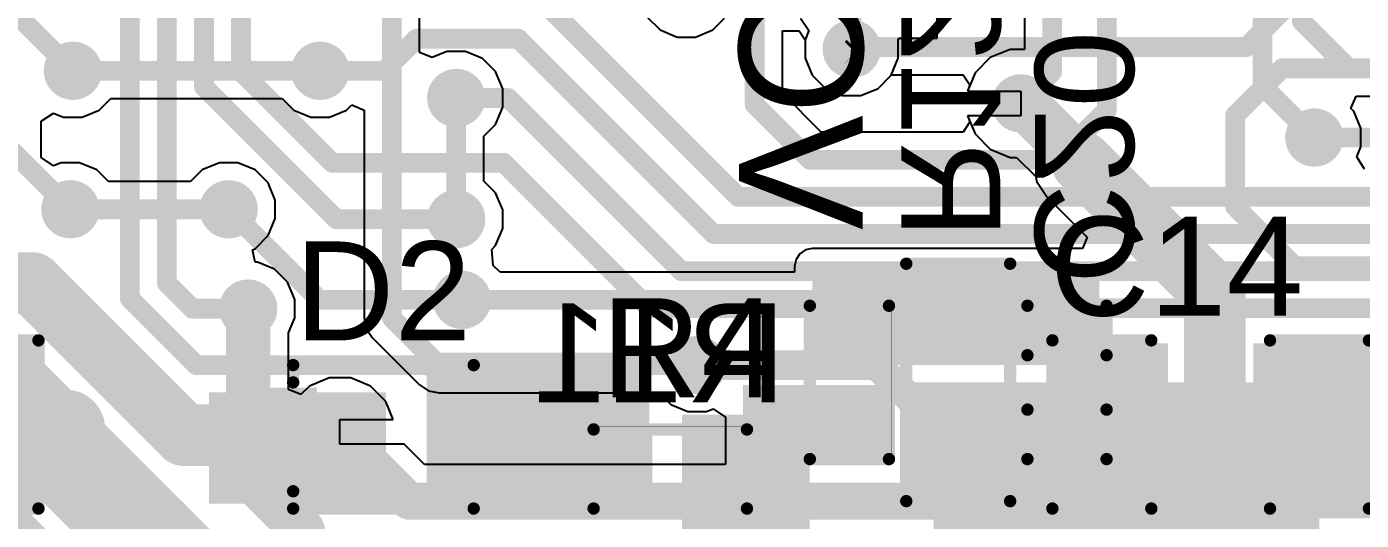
# Model space of a CAD drawing. Header units: millimetres. Extents: x -0.91 to 0.79, y -0.9 to 0.79.
# Drawn here: x -0.324 to 0.216, y -0.276 to -0.076 of the extents above; entities that cross this region are included whole.
import ezdxf

# ---------------------------------------------------------------- set-up
doc = ezdxf.new("R2010")
doc.units = ezdxf.units.MM
doc.header["$MEASUREMENT"] = 0
for name, color, linetype in [('BottomLayer', 5, 'Continuous'), ('BottomOverlay', 54, 'Continuous'), ('BottomPaste', 16, 'Continuous'), ('BottomSolder', 6, 'Continuous'), ('TopLayer', 1, 'Continuous'), ('TopOverlay', 2, 'Continuous'), ('TopPaste', 8, 'Continuous'), ('TopSolder', 216, 'Continuous'), ('ViaHoleLayer', 16, 'Continuous')]:
    doc.layers.add(name, color=color, linetype=linetype)
doc.styles.add('Arial', font='', dxfattribs={"height": 0.2})
doc.styles.get('Arial').set_extended_font_data('Arial')

# ---------------------------------------------------------------- blocks, each defined once
blk = doc.blocks.new('RES_2512_B_19')
at = {"layer": 'BottomLayer'}
for points in [[(-0.15945, 0.06693), (-0.09646, 0.06693), (-0.09646, -0.06693), (-0.15945, -0.06693)], [(0.09646, 0.06693), (0.15945, 0.06693), (0.15945, -0.06693), (0.09646, -0.06693)]]:
    blk.add_hatch(color=5, dxfattribs=at).paths.add_polyline_path(points)
at = {"layer": 'BottomPaste'}
for points in [[(-0.15945, 0.06693), (-0.09646, 0.06693), (-0.09646, -0.06693), (-0.15945, -0.06693)], [(0.09646, 0.06693), (0.15945, 0.06693), (0.15945, -0.06693), (0.09646, -0.06693)]]:
    blk.add_hatch(color=16, dxfattribs=at).paths.add_polyline_path(points)
at = {"layer": 'BottomSolder'}
for points in [[(-0.16345, 0.07093), (-0.09246, 0.07093), (-0.09246, -0.07093), (-0.16345, -0.07093)], [(0.09246, 0.07093), (0.16345, 0.07093), (0.16345, -0.07093), (0.09246, -0.07093)]]:
    blk.add_hatch(color=6, dxfattribs=at).paths.add_polyline_path(points)
at = {"layer": 'BottomOverlay', "const_width": 0.01}
for points in [[(0.16679, 0.073), (-0.167, 0.073)], [(-0.167, -0.073), (-0.167, 0.073)], [(0.16679, -0.073), (0.16679, 0.073)], [(0.16679, -0.073), (-0.167, -0.073)]]:
    blk.add_lwpolyline(points, dxfattribs=at)
at = {"layer": 'BottomOverlay', "const_width": 0.005}
for points in [[(-0.1695, 0.073, 1), (-0.1645, 0.073, 1)], [(-0.1695, 0.073, 1), (-0.1645, 0.073, 1)], [(0.16429, 0.073, 1), (0.16929, 0.073, 1)], [(0.16429, 0.073, 1), (0.16929, 0.073, 1)], [(-0.1695, -0.073, 1), (-0.1645, -0.073, 1)], [(-0.1695, -0.073, 1), (-0.1645, -0.073, 1)], [(0.16429, -0.073, 1), (0.16929, -0.073, 1)], [(0.16429, -0.073, 1), (0.16929, -0.073, 1)]]:
    blk.add_lwpolyline(points, format="xyb", close=True, dxfattribs=at)
blk = doc.blocks.new('R___0603_B_21')
at = {"layer": 'BottomLayer'}
for points in [[(-0.045, -0.0175), (-0.045, 0.0175), (-0.015, 0.0175), (-0.015, -0.0175)], [(0.015, -0.0175), (0.015, 0.0175), (0.045, 0.0175), (0.045, -0.0175)]]:
    blk.add_hatch(color=5, dxfattribs=at).paths.add_polyline_path(points)
at = {"layer": 'BottomPaste'}
for points in [[(-0.045, -0.0175), (-0.045, 0.0175), (-0.015, 0.0175), (-0.015, -0.0175)], [(0.015, -0.0175), (0.015, 0.0175), (0.045, 0.0175), (0.045, -0.0175)]]:
    blk.add_hatch(color=16, dxfattribs=at).paths.add_polyline_path(points)
at = {"layer": 'BottomSolder'}
for points in [[(-0.049, -0.0215), (-0.049, 0.0215), (-0.011, 0.0215), (-0.011, -0.0215)], [(0.011, -0.0215), (0.011, 0.0215), (0.049, 0.0215), (0.049, -0.0215)]]:
    blk.add_hatch(color=6, dxfattribs=at).paths.add_polyline_path(points)
at = {"layer": 'BottomOverlay', "const_width": 0.005}
for points in [[(0.048, 0.021), (-0.048, 0.021)], [(-0.048, -0.021), (-0.048, 0.021)], [(0.048, -0.021), (0.048, 0.021)], [(0.048, -0.021), (-0.048, -0.021)]]:
    blk.add_lwpolyline(points, dxfattribs=at)
at = {"layer": 'BottomOverlay', "const_width": 0.0025}
for points in [[(-0.04925, 0.021, 1), (-0.04675, 0.021, 1)], [(-0.04925, 0.021, 1), (-0.04675, 0.021, 1)], [(0.04675, 0.021, 1), (0.04925, 0.021, 1)], [(0.04675, 0.021, 1), (0.04925, 0.021, 1)], [(-0.04925, -0.021, 1), (-0.04675, -0.021, 1)], [(-0.04925, -0.021, 1), (-0.04675, -0.021, 1)], [(0.04675, -0.021, 1), (0.04925, -0.021, 1)], [(0.04675, -0.021, 1), (0.04925, -0.021, 1)]]:
    blk.add_lwpolyline(points, format="xyb", close=True, dxfattribs=at)
blk = doc.blocks.new('R___0402_B_22')
at = {"layer": 'BottomLayer'}
for points in [[(-0.0095, 0.0125), (-0.0095, -0.0125), (-0.0275, -0.0125), (-0.0275, 0.0125)], [(0.0275, 0.0125), (0.0275, -0.0125), (0.0095, -0.0125), (0.0095, 0.0125)]]:
    blk.add_hatch(color=5, dxfattribs=at).paths.add_polyline_path(points)
at = {"layer": 'BottomPaste'}
for points in [[(-0.0095, 0.0125), (-0.0095, -0.0125), (-0.0275, -0.0125), (-0.0275, 0.0125)], [(0.0275, 0.0125), (0.0275, -0.0125), (0.0095, -0.0125), (0.0095, 0.0125)]]:
    blk.add_hatch(color=16, dxfattribs=at).paths.add_polyline_path(points)
at = {"layer": 'BottomSolder'}
for points in [[(-0.00733, 0.01467), (-0.00733, -0.01467), (-0.02967, -0.01467), (-0.02967, 0.01467)], [(0.02967, 0.01467), (0.02967, -0.01467), (0.00733, -0.01467), (0.00733, 0.01467)]]:
    blk.add_hatch(color=6, dxfattribs=at).paths.add_polyline_path(points)
at = {"layer": 'BottomOverlay'}
for points, const_width in [([(0.031, 0.016), (-0.031, 0.016)], 0.005), ([(-0.031, -0.016), (-0.031, 0.016)], 0.005), ([(0.032, 0.017), (-0.032, 0.017)], 0.000127), ([(0.031, -0.016), (0.031, 0.016)], 0.005), ([(0.031, -0.016), (-0.031, -0.016)], 0.005)]:
    blk.add_lwpolyline(points, dxfattribs=dict(at, const_width=const_width))
for points, const_width in [([(-0.03225, 0.016, 1), (-0.02975, 0.016, 1)], 0.0025), ([(-0.03225, 0.016, 1), (-0.02975, 0.016, 1)], 0.0025), ([(-0.03203, 0.017, 1), (-0.03197, 0.017, 1)], 0.0000635), ([(0.02975, 0.016, 1), (0.03225, 0.016, 1)], 0.0025), ([(0.02975, 0.016, 1), (0.03225, 0.016, 1)], 0.0025), ([(0.03197, 0.017, 1), (0.03203, 0.017, 1)], 0.0000635), ([(-0.03225, -0.016, 1), (-0.02975, -0.016, 1)], 0.0025), ([(-0.03225, -0.016, 1), (-0.02975, -0.016, 1)], 0.0025), ([(0.02975, -0.016, 1), (0.03225, -0.016, 1)], 0.0025), ([(0.02975, -0.016, 1), (0.03225, -0.016, 1)], 0.0025)]:
    blk.add_lwpolyline(points, format="xyb", close=True, dxfattribs=dict(at, const_width=const_width))
blk = doc.blocks.new('R___0402_29')
at = {"layer": 'TopLayer'}
for points in [[(-0.0275, -0.0125), (-0.0275, 0.0125), (-0.0095, 0.0125), (-0.0095, -0.0125)], [(0.0095, -0.0125), (0.0095, 0.0125), (0.0275, 0.0125), (0.0275, -0.0125)]]:
    blk.add_hatch(color=1, dxfattribs=at).paths.add_polyline_path(points)
at = {"layer": 'TopPaste'}
for points in [[(-0.0275, -0.0125), (-0.0275, 0.0125), (-0.0095, 0.0125), (-0.0095, -0.0125)], [(0.0095, -0.0125), (0.0095, 0.0125), (0.0275, 0.0125), (0.0275, -0.0125)]]:
    blk.add_hatch(color=8, dxfattribs=at).paths.add_polyline_path(points)
at = {"layer": 'TopSolder'}
for points in [[(-0.02967, -0.01467), (-0.02967, 0.01467), (-0.00733, 0.01467), (-0.00733, -0.01467)], [(0.00733, -0.01467), (0.00733, 0.01467), (0.02967, 0.01467), (0.02967, -0.01467)]]:
    blk.add_hatch(color=216, dxfattribs=at).paths.add_polyline_path(points)
at = {"layer": 'TopOverlay'}
for points, const_width in [([(-0.031, 0.016), (-0.031, -0.016)], 0.005), ([(0.031, 0.016), (-0.031, 0.016)], 0.005), ([(0.031, 0.016), (0.031, -0.016)], 0.005), ([(0.031, -0.016), (-0.031, -0.016)], 0.005), ([(0.032, -0.017), (-0.032, -0.017)], 0.000127)]:
    blk.add_lwpolyline(points, dxfattribs=dict(at, const_width=const_width))
for points, const_width in [([(-0.03225, 0.016, 1), (-0.02975, 0.016, 1)], 0.0025), ([(-0.03225, 0.016, 1), (-0.02975, 0.016, 1)], 0.0025), ([(0.02975, 0.016, 1), (0.03225, 0.016, 1)], 0.0025), ([(0.02975, 0.016, 1), (0.03225, 0.016, 1)], 0.0025), ([(-0.03225, -0.016, 1), (-0.02975, -0.016, 1)], 0.0025), ([(-0.03225, -0.016, 1), (-0.02975, -0.016, 1)], 0.0025), ([(0.02975, -0.016, 1), (0.03225, -0.016, 1)], 0.0025), ([(0.02975, -0.016, 1), (0.03225, -0.016, 1)], 0.0025), ([(-0.03203, -0.017, 1), (-0.03197, -0.017, 1)], 0.0000635), ([(0.03197, -0.017, 1), (0.03203, -0.017, 1)], 0.0000635)]:
    blk.add_lwpolyline(points, format="xyb", close=True, dxfattribs=dict(at, const_width=const_width))
blk = doc.blocks.new('SOD_323_62')
at = {"layer": 'TopLayer'}
for points in [[(-0.02953, -0.01772), (-0.06102, -0.01772), (-0.06102, 0.01772), (-0.02953, 0.01772)], [(0.06102, -0.01772), (0.02953, -0.01772), (0.02953, 0.01772), (0.06102, 0.01772)]]:
    blk.add_hatch(color=1, dxfattribs=at).paths.add_polyline_path(points)
at = {"layer": 'TopOverlay'}
for points in [[(-0.079, 0.019), (-0.036, 0.019), (-0.036, 0.031), (-0.079, 0.031)], [(-0.079, -0.02), (-0.062, -0.02), (-0.062, 0.02), (-0.079, 0.02)], [(-0.079, -0.031), (-0.036, -0.031), (-0.036, -0.019), (-0.079, -0.019)]]:
    blk.add_hatch(color=2, dxfattribs=at).paths.add_polyline_path(points)
at = {"layer": 'TopPaste'}
for points in [[(-0.02953, -0.01772), (-0.06102, -0.01772), (-0.06102, 0.01772), (-0.02953, 0.01772)], [(0.06102, -0.01772), (0.02953, -0.01772), (0.02953, 0.01772), (0.06102, 0.01772)]]:
    blk.add_hatch(color=8, dxfattribs=at).paths.add_polyline_path(points)
at = {"layer": 'TopSolder'}
for points in [[(-0.02736, -0.01988), (-0.06319, -0.01988), (-0.06319, 0.01988), (-0.02736, 0.01988)], [(0.06319, -0.01988), (0.02736, -0.01988), (0.02736, 0.01988), (0.06319, 0.01988)]]:
    blk.add_hatch(color=216, dxfattribs=at).paths.add_polyline_path(points)
at = {"layer": 'TopOverlay', "const_width": 0.005}
for points in [[(0.037, 0.029), (-0.036, 0.029)], [(0.037, 0.029), (0.037, 0.022)], [(0.037, -0.022), (0.037, -0.029)], [(0.037, -0.029), (-0.036, -0.029)]]:
    blk.add_lwpolyline(points, dxfattribs=at)
at = {"layer": 'TopOverlay', "const_width": 0.0025}
for points in [[(-0.03725, 0.029, 1), (-0.03475, 0.029, 1)], [(0.03575, 0.029, 1), (0.03825, 0.029, 1)], [(0.03575, 0.029, 1), (0.03825, 0.029, 1)], [(0.03575, 0.022, 1), (0.03825, 0.022, 1)], [(0.03575, -0.022, 1), (0.03825, -0.022, 1)], [(-0.03725, -0.029, 1), (-0.03475, -0.029, 1)], [(0.03575, -0.029, 1), (0.03825, -0.029, 1)], [(0.03575, -0.029, 1), (0.03825, -0.029, 1)]]:
    blk.add_lwpolyline(points, format="xyb", close=True, dxfattribs=at)
blk = doc.blocks.new('C___0402_B_66')
at = {"layer": 'BottomLayer'}
for points in [[(-0.0095, 0.0125), (-0.0095, -0.0125), (-0.0275, -0.0125), (-0.0275, 0.0125)], [(0.0275, 0.0125), (0.0275, -0.0125), (0.0095, -0.0125), (0.0095, 0.0125)]]:
    blk.add_hatch(color=5, dxfattribs=at).paths.add_polyline_path(points)
at = {"layer": 'BottomPaste'}
for points in [[(-0.0095, 0.0125), (-0.0095, -0.0125), (-0.0275, -0.0125), (-0.0275, 0.0125)], [(0.0275, 0.0125), (0.0275, -0.0125), (0.0095, -0.0125), (0.0095, 0.0125)]]:
    blk.add_hatch(color=16, dxfattribs=at).paths.add_polyline_path(points)
at = {"layer": 'BottomSolder'}
for points in [[(-0.00714, 0.01486), (-0.00714, -0.01486), (-0.02986, -0.01486), (-0.02986, 0.01486)], [(0.02986, 0.01486), (0.02986, -0.01486), (0.00714, -0.01486), (0.00714, 0.01486)]]:
    blk.add_hatch(color=6, dxfattribs=at).paths.add_polyline_path(points)
at = {"layer": 'BottomOverlay', "const_width": 0.005}
for points in [[(-0.031, 0.016), (-0.011, 0.016)], [(-0.031, 0.016), (-0.031, -0.016)], [(0.011, 0.016), (0.031, 0.016)], [(0.031, 0.016), (0.031, -0.016)], [(-0.031, -0.016), (-0.011, -0.016)], [(0.011, -0.016), (0.031, -0.016)]]:
    blk.add_lwpolyline(points, dxfattribs=at)
at = {"layer": 'BottomOverlay', "const_width": 0.0025}
for points in [[(-0.03225, 0.016, 1), (-0.02975, 0.016, 1)], [(-0.03225, 0.016, 1), (-0.02975, 0.016, 1)], [(-0.01225, 0.016, 1), (-0.00975, 0.016, 1)], [(0.00975, 0.016, 1), (0.01225, 0.016, 1)], [(0.02975, 0.016, 1), (0.03225, 0.016, 1)], [(0.02975, 0.016, 1), (0.03225, 0.016, 1)], [(-0.03225, -0.016, 1), (-0.02975, -0.016, 1)], [(-0.03225, -0.016, 1), (-0.02975, -0.016, 1)], [(-0.01225, -0.016, 1), (-0.00975, -0.016, 1)], [(0.00975, -0.016, 1), (0.01225, -0.016, 1)], [(0.02975, -0.016, 1), (0.03225, -0.016, 1)], [(0.02975, -0.016, 1), (0.03225, -0.016, 1)]]:
    blk.add_lwpolyline(points, format="xyb", close=True, dxfattribs=at)
blk = doc.blocks.new('C___0805_71')
at = {"layer": 'TopLayer'}
for points in [[(-0.06, 0.03), (-0.02, 0.03), (-0.02, -0.03), (-0.06, -0.03)], [(0.02, 0.03), (0.06, 0.03), (0.06, -0.03), (0.02, -0.03)]]:
    blk.add_hatch(color=1, dxfattribs=at).paths.add_polyline_path(points)
at = {"layer": 'TopPaste'}
for points in [[(-0.06, 0.03), (-0.02, 0.03), (-0.02, -0.03), (-0.06, -0.03)], [(0.02, 0.03), (0.06, 0.03), (0.06, -0.03), (0.02, -0.03)]]:
    blk.add_hatch(color=8, dxfattribs=at).paths.add_polyline_path(points)
at = {"layer": 'TopSolder'}
for points in [[(-0.06276, 0.03276), (-0.01724, 0.03276), (-0.01724, -0.03276), (-0.06276, -0.03276)], [(0.01724, 0.03276), (0.06276, 0.03276), (0.06276, -0.03276), (0.01724, -0.03276)]]:
    blk.add_hatch(color=216, dxfattribs=at).paths.add_polyline_path(points)
at = {"layer": 'TopOverlay', "const_width": 0.005}
for points in [[(-0.064, 0.034), (-0.024, 0.034)], [(-0.064, -0.034), (-0.064, 0.034)], [(0.024, 0.034), (0.064, 0.034)], [(0.064, -0.034), (0.064, 0.034)], [(-0.064, -0.034), (-0.024, -0.034)], [(0.024, -0.034), (0.064, -0.034)]]:
    blk.add_lwpolyline(points, dxfattribs=at)
at = {"layer": 'TopOverlay', "const_width": 0.0025}
for points in [[(-0.06525, 0.034, 1), (-0.06275, 0.034, 1)], [(-0.06525, 0.034, 1), (-0.06275, 0.034, 1)], [(-0.02525, 0.034, 1), (-0.02275, 0.034, 1)], [(0.02275, 0.034, 1), (0.02525, 0.034, 1)], [(0.06275, 0.034, 1), (0.06525, 0.034, 1)], [(0.06275, 0.034, 1), (0.06525, 0.034, 1)], [(-0.06525, -0.034, 1), (-0.06275, -0.034, 1)], [(-0.06525, -0.034, 1), (-0.06275, -0.034, 1)], [(-0.02525, -0.034, 1), (-0.02275, -0.034, 1)], [(0.02275, -0.034, 1), (0.02525, -0.034, 1)], [(0.06275, -0.034, 1), (0.06525, -0.034, 1)], [(0.06275, -0.034, 1), (0.06525, -0.034, 1)]]:
    blk.add_lwpolyline(points, format="xyb", close=True, dxfattribs=at)
blk = doc.blocks.new('C___0805_72')
at = {"layer": 'TopLayer'}
for points in [[(-0.06, 0.03), (-0.02, 0.03), (-0.02, -0.03), (-0.06, -0.03)], [(0.02, 0.03), (0.06, 0.03), (0.06, -0.03), (0.02, -0.03)]]:
    blk.add_hatch(color=1, dxfattribs=at).paths.add_polyline_path(points)
at = {"layer": 'TopPaste'}
for points in [[(-0.06, 0.03), (-0.02, 0.03), (-0.02, -0.03), (-0.06, -0.03)], [(0.02, 0.03), (0.06, 0.03), (0.06, -0.03), (0.02, -0.03)]]:
    blk.add_hatch(color=8, dxfattribs=at).paths.add_polyline_path(points)
at = {"layer": 'TopSolder'}
for points in [[(-0.06276, 0.03276), (-0.01724, 0.03276), (-0.01724, -0.03276), (-0.06276, -0.03276)], [(0.01724, 0.03276), (0.06276, 0.03276), (0.06276, -0.03276), (0.01724, -0.03276)]]:
    blk.add_hatch(color=216, dxfattribs=at).paths.add_polyline_path(points)
at = {"layer": 'TopOverlay', "const_width": 0.005}
for points in [[(-0.064, -0.034), (-0.064, 0.034)], [(-0.064, 0.034), (-0.024, 0.034)], [(0.024, 0.034), (0.064, 0.034)], [(0.064, -0.034), (0.064, 0.034)], [(-0.064, -0.034), (-0.024, -0.034)], [(0.024, -0.034), (0.064, -0.034)]]:
    blk.add_lwpolyline(points, dxfattribs=at)
at = {"layer": 'TopOverlay', "const_width": 0.0025}
for points in [[(-0.06525, 0.034, 1), (-0.06275, 0.034, 1)], [(-0.06525, 0.034, 1), (-0.06275, 0.034, 1)], [(-0.02525, 0.034, 1), (-0.02275, 0.034, 1)], [(0.02275, 0.034, 1), (0.02525, 0.034, 1)], [(0.06275, 0.034, 1), (0.06525, 0.034, 1)], [(0.06275, 0.034, 1), (0.06525, 0.034, 1)], [(-0.06525, -0.034, 1), (-0.06275, -0.034, 1)], [(-0.06525, -0.034, 1), (-0.06275, -0.034, 1)], [(-0.02525, -0.034, 1), (-0.02275, -0.034, 1)], [(0.02275, -0.034, 1), (0.02525, -0.034, 1)], [(0.06275, -0.034, 1), (0.06525, -0.034, 1)], [(0.06275, -0.034, 1), (0.06525, -0.034, 1)]]:
    blk.add_lwpolyline(points, format="xyb", close=True, dxfattribs=at)

msp = doc.modelspace()

# ---------------------------------------------------------------- hatches: boundary and pattern name
at = {"layer": 'BottomLayer'}
h = msp.add_hatch(color=5, dxfattribs=at)
edge = h.paths.add_edge_path()
edge.add_arc((0.00992, -0.08519), 0.01181, 0, 360)
h = msp.add_hatch(color=5, dxfattribs=at)
edge = h.paths.add_edge_path()
edge.add_arc((-0.305, -0.094), 0.01181, 0, 360)
h = msp.add_hatch(color=5, dxfattribs=at)
edge = h.paths.add_edge_path()
edge.add_arc((-0.205, -0.094), 0.01181, 0, 360)
h = msp.add_hatch(color=5, dxfattribs=at)
edge = h.paths.add_edge_path()
edge.add_arc((-0.15, -0.105), 0.01181, 0, 360)
h = msp.add_hatch(color=5, dxfattribs=at)
edge = h.paths.add_edge_path()
edge.add_arc((0.07829, -0.10719), 0.01181, 0, 360)
h = msp.add_hatch(color=5, dxfattribs=at)
edge = h.paths.add_edge_path()
edge.add_arc((0.197, -0.121), 0.01181, 0, 360)
h = msp.add_hatch(color=5, dxfattribs=at)
edge = h.paths.add_edge_path()
edge.add_arc((-0.306, -0.15), 0.01181, 0, 360)
h = msp.add_hatch(color=5, dxfattribs=at)
edge = h.paths.add_edge_path()
edge.add_arc((-0.242, -0.15), 0.01181, 0, 360)
h = msp.add_hatch(color=5, dxfattribs=at)
edge = h.paths.add_edge_path()
edge.add_arc((-0.15, -0.154), 0.01181, 0, 360)
h = msp.add_hatch(color=5, dxfattribs=at)
edge = h.paths.add_edge_path()
edge.add_arc((-0.14763, -0.18663), 0.01181, 0, 360)
for points in [[(-0.006, -0.213), (0.11008, -0.213), (0.11008, -0.173), (-0.006, -0.173)], [(-0.034, -0.253), (0.025, -0.253), (0.025, -0.221), (-0.034, -0.221)], [(0.035, -0.275), (0.252, -0.275), (0.252, -0.22), (0.035, -0.22)]]:
    msp.add_hatch(color=5, dxfattribs=at).paths.add_polyline_path(points)
h = msp.add_hatch(color=5, dxfattribs=at)
edge = h.paths.add_edge_path()
edge.add_arc((-0.2341, -0.19016), 0.01181, 0, 360)
h = msp.add_hatch(color=5, dxfattribs=at)
edge = h.paths.add_edge_path()
edge.add_arc((-0.05254, -0.213), 0.01181, 0, 360)
h = msp.add_hatch(color=5, dxfattribs=at)
edge = h.paths.add_edge_path()
edge.add_arc((-0.30778, -0.23878), 0.01181, 0, 360)
h = msp.add_hatch(color=5, dxfattribs=at)
edge = h.paths.add_edge_path()
edge.add_arc((-0.197, -0.24), 0.01181, 0, 360)
h = msp.add_hatch(color=5, dxfattribs=at)
edge = h.paths.add_edge_path()
edge.add_arc((-0.022, -0.24169), 0.01181, 0, 360)
at = {"layer": 'BottomSolder'}
h = msp.add_hatch(color=6, dxfattribs=at)
edge = h.paths.add_edge_path()
edge.add_arc((-0.30778, -0.23878), 0.01581, 0, 360)
h = msp.add_hatch(color=6, dxfattribs=at)
edge = h.paths.add_edge_path()
edge.add_arc((-0.197, -0.24), 0.01581, 0, 360)
at = {"layer": 'TopLayer'}
h = msp.add_hatch(color=1, dxfattribs=at)
edge = h.paths.add_edge_path()
edge.add_arc((0.00992, -0.08519), 0.01181, 0, 360)
h = msp.add_hatch(color=1, dxfattribs=at)
edge = h.paths.add_edge_path()
edge.add_arc((-0.305, -0.094), 0.01181, 0, 360)
h = msp.add_hatch(color=1, dxfattribs=at)
edge = h.paths.add_edge_path()
edge.add_arc((-0.205, -0.094), 0.01181, 0, 360)
h = msp.add_hatch(color=1, dxfattribs=at)
edge = h.paths.add_edge_path()
edge.add_arc((-0.15, -0.105), 0.01181, 0, 360)
h = msp.add_hatch(color=1, dxfattribs=at)
edge = h.paths.add_edge_path()
edge.add_arc((0.07829, -0.10719), 0.01181, 0, 360)
h = msp.add_hatch(color=1, dxfattribs=at)
edge = h.paths.add_edge_path()
edge.add_arc((0.197, -0.121), 0.01181, 0, 360)
h = msp.add_hatch(color=1, dxfattribs=at)
edge = h.paths.add_edge_path()
edge.add_arc((-0.306, -0.15), 0.01181, 0, 360)
h = msp.add_hatch(color=1, dxfattribs=at)
edge = h.paths.add_edge_path()
edge.add_arc((-0.242, -0.15), 0.01181, 0, 360)
h = msp.add_hatch(color=1, dxfattribs=at)
edge = h.paths.add_edge_path()
edge.add_arc((-0.15, -0.154), 0.01181, 0, 360)
h = msp.add_hatch(color=1, dxfattribs=at)
edge = h.paths.add_edge_path()
edge.add_arc((-0.14763, -0.18663), 0.01181, 0, 360)
h = msp.add_hatch(color=1, dxfattribs=at)
edge = h.paths.add_edge_path()
edge.add_arc((-0.2341, -0.19016), 0.01181, 0, 360)
for points in [[(-0.27139, -0.31339), (-0.2435, -0.2855), (-0.32453, -0.20447), (-0.35242, -0.23236)], [(0.091, -0.352), (0.13468, -0.352), (0.13468, -0.204), (0.091, -0.204)], [(-0.16192, -0.268), (-0.07192, -0.268), (-0.07192, -0.208), (-0.16192, -0.208)], [(-0.25, -0.269), (-0.17842, -0.269), (-0.17842, -0.224), (-0.25, -0.224)], [(-0.05872, -0.325), (-0.007, -0.325), (-0.007, -0.233), (-0.05872, -0.233)], [(0.275, -0.271), (0.275, -0.234), (0.17508, -0.234), (0.17508, -0.271)]]:
    msp.add_hatch(color=1, dxfattribs=at).paths.add_polyline_path(points)
h = msp.add_hatch(color=1, dxfattribs=at)
edge = h.paths.add_edge_path()
edge.add_arc((-0.05254, -0.213), 0.01181, 0, 360)
h = msp.add_hatch(color=1, dxfattribs=at)
edge = h.paths.add_edge_path()
edge.add_arc((-0.30778, -0.23878), 0.01181, 0, 360)
h = msp.add_hatch(color=1, dxfattribs=at)
edge = h.paths.add_edge_path()
edge.add_arc((-0.197, -0.24), 0.01181, 0, 360)
h = msp.add_hatch(color=1, dxfattribs=at)
edge = h.paths.add_edge_path()
edge.add_arc((-0.022, -0.24169), 0.01181, 0, 360)
at = {"layer": 'TopSolder'}
h = msp.add_hatch(color=216, dxfattribs=at)
edge = h.paths.add_edge_path()
edge.add_arc((-0.30778, -0.23878), 0.01581, 0, 360)
h = msp.add_hatch(color=216, dxfattribs=at)
edge = h.paths.add_edge_path()
edge.add_arc((-0.197, -0.24), 0.01581, 0, 360)
at = {"layer": 'ViaHoleLayer'}
h = msp.add_hatch(color=16, dxfattribs=at)
edge = h.paths.add_edge_path()
edge.add_arc((0.00992, -0.08519), 0.00591, 0, 360)
h = msp.add_hatch(color=16, dxfattribs=at)
edge = h.paths.add_edge_path()
edge.add_arc((-0.305, -0.094), 0.00591, 0, 360)
h = msp.add_hatch(color=16, dxfattribs=at)
edge = h.paths.add_edge_path()
edge.add_arc((-0.205, -0.094), 0.00591, 0, 360)
h = msp.add_hatch(color=16, dxfattribs=at)
edge = h.paths.add_edge_path()
edge.add_arc((-0.15, -0.105), 0.00591, 0, 360)
h = msp.add_hatch(color=16, dxfattribs=at)
edge = h.paths.add_edge_path()
edge.add_arc((0.07829, -0.10719), 0.00591, 0, 360)
h = msp.add_hatch(color=16, dxfattribs=at)
edge = h.paths.add_edge_path()
edge.add_arc((0.197, -0.121), 0.00591, 0, 360)
h = msp.add_hatch(color=16, dxfattribs=at)
edge = h.paths.add_edge_path()
edge.add_arc((-0.306, -0.15), 0.00591, 0, 360)
h = msp.add_hatch(color=16, dxfattribs=at)
edge = h.paths.add_edge_path()
edge.add_arc((-0.242, -0.15), 0.00591, 0, 360)
h = msp.add_hatch(color=16, dxfattribs=at)
edge = h.paths.add_edge_path()
edge.add_arc((-0.15, -0.154), 0.00591, 0, 360)
h = msp.add_hatch(color=16, dxfattribs=at)
edge = h.paths.add_edge_path()
edge.add_arc((-0.14763, -0.18663), 0.00591, 0, 360)
h = msp.add_hatch(color=16, dxfattribs=at)
edge = h.paths.add_edge_path()
edge.add_arc((-0.2341, -0.19016), 0.00591, 0, 360)
h = msp.add_hatch(color=16, dxfattribs=at)
edge = h.paths.add_edge_path()
edge.add_arc((-0.05254, -0.213), 0.00591, 0, 360)
h = msp.add_hatch(color=16, dxfattribs=at)
edge = h.paths.add_edge_path()
edge.add_arc((-0.30778, -0.23878), 0.00591, 0, 360)
h = msp.add_hatch(color=16, dxfattribs=at)
edge = h.paths.add_edge_path()
edge.add_arc((-0.197, -0.24), 0.00591, 0, 360)
h = msp.add_hatch(color=16, dxfattribs=at)
edge = h.paths.add_edge_path()
edge.add_arc((-0.022, -0.24169), 0.00591, 0, 360)

# ---------------------------------------------------------------- linework, layer by layer
at = {"layer": 'BottomLayer'}
for p, q in [((-0.16478, -0.08665), (-0.16478, -0.04343)), ((-0.07287, -0.07222), (-0.06758, -0.07751)), ((-0.04627, -0.07751), (-0.04153, -0.07278)), ((-0.01071, -0.07278), (-0.00737, -0.07778)), ((-0.06758, -0.07751), (-0.06066, -0.08038)), ((-0.06066, -0.08038), (-0.05318, -0.08038)), ((-0.05318, -0.08038), (-0.04627, -0.07751)), ((-0.00737, -0.07778), (-0.00889, -0.08145)), ((-0.15374, -0.08619), (-0.15978, -0.08869)), ((-0.14626, -0.08619), (-0.15374, -0.08619)), ((-0.13934, -0.08905), (-0.14626, -0.08619)), ((-0.00889, -0.08145), (-0.00889, -0.08893)), ((-0.15978, -0.08869), (-0.16478, -0.08665)), ((-0.13405, -0.09434), (-0.13934, -0.08905)), ((-0.00889, -0.08893), (-0.00603, -0.09584)), ((-0.13119, -0.10126), (-0.13405, -0.09434)), ((-0.00603, -0.09584), (-0.00073, -0.10114)), ((0.02058, -0.10114), (0.02587, -0.09584)), ((0.02587, -0.09584), (0.02597, -0.09559)), ((0.02597, -0.09559), (0.05498, -0.09559)), ((0.05498, -0.09559), (0.05776, -0.09975)), ((-0.13119, -0.10874), (-0.13119, -0.10126)), ((-0.00073, -0.10114), (0.00618, -0.104)), ((0.01366, -0.104), (0.02058, -0.10114)), ((0.05776, -0.09975), (0.05675, -0.10219)), ((0.05675, -0.10219), (0.07829, -0.10219)), ((0.07829, -0.10219), (0.07829, -0.11219)), ((-0.29434, -0.10995), (-0.28961, -0.10522)), ((-0.28961, -0.10522), (-0.22039, -0.10522)), ((-0.22039, -0.10522), (-0.21566, -0.10995)), ((-0.19434, -0.10995), (-0.19222, -0.10782)), ((-0.19222, -0.10782), (-0.18722, -0.10989)), ((0.00618, -0.104), (0.01366, -0.104)), ((-0.31779, -0.11434), (-0.31279, -0.11113)), ((-0.31279, -0.11113), (-0.30874, -0.11281)), ((-0.30874, -0.11281), (-0.30126, -0.11281)), ((-0.30126, -0.11281), (-0.29434, -0.10995)), ((-0.21566, -0.10995), (-0.20874, -0.11281)), ((-0.20874, -0.11281), (-0.20126, -0.11281)), ((-0.20126, -0.11281), (-0.19434, -0.10995)), ((-0.18722, -0.10989), (-0.18722, -0.19392)), ((-0.13405, -0.11566), (-0.13119, -0.10874)), ((0.07829, -0.11219), (0.05675, -0.11219)), ((0.05675, -0.11219), (0.0598, -0.11954)), ((-0.31779, -0.12911), (-0.31779, -0.11434)), ((-0.13878, -0.12039), (-0.13405, -0.11566)), ((-0.13878, -0.13861), (-0.13878, -0.12039)), ((0.0598, -0.11954), (0.06593, -0.12568)), ((-0.31279, -0.13245), (-0.31779, -0.12911)), ((0.06593, -0.12568), (0.07395, -0.129)), ((0.07395, -0.129), (0.07657, -0.129)), ((0.07657, -0.129), (0.08435, -0.13678)), ((-0.30974, -0.13119), (-0.31279, -0.13245)), ((-0.30226, -0.13119), (-0.30974, -0.13119)), ((-0.29534, -0.13405), (-0.30226, -0.13119)), ((-0.29061, -0.13878), (-0.29534, -0.13405)), ((-0.25266, -0.13405), (-0.25739, -0.13878)), ((-0.24574, -0.13119), (-0.25266, -0.13405)), ((-0.23826, -0.13119), (-0.24574, -0.13119)), ((-0.23134, -0.13405), (-0.23826, -0.13119)), ((-0.22605, -0.13934), (-0.23134, -0.13405)), ((-0.25739, -0.13878), (-0.29061, -0.13878)), ((-0.22319, -0.14626), (-0.22605, -0.13934)), ((-0.13405, -0.14334), (-0.13878, -0.13861)), ((0.08435, -0.13678), (0.08471, -0.13861)), ((0.08471, -0.13861), (0.08902, -0.14506)), ((-0.13119, -0.15026), (-0.13405, -0.14334)), ((0.08902, -0.14506), (0.10521, -0.16124)), ((-0.22319, -0.15374), (-0.22319, -0.14626)), ((-0.13119, -0.15774), (-0.13119, -0.15026)), ((-0.22605, -0.16066), (-0.22319, -0.15374)), ((-0.23134, -0.16595), (-0.22605, -0.16066)), ((-0.13405, -0.16466), (-0.13119, -0.15774)), ((0.10521, -0.16124), (0.10329, -0.16586)), ((-0.23232, -0.16635), (-0.23134, -0.16595)), ((-0.23133, -0.17135), (-0.23232, -0.16635)), ((-0.13563, -0.16624), (-0.13405, -0.16466)), ((-0.13499, -0.17267), (-0.13563, -0.16624)), ((-0.00873, -0.16641), (-0.01105, -0.16795)), ((-0.006, -0.16586), (-0.00873, -0.16641)), ((0.10329, -0.16586), (-0.006, -0.16586)), ((-0.23035, -0.17135), (-0.23133, -0.17135)), ((-0.22344, -0.17422), (-0.23035, -0.17135)), ((-0.13224, -0.17541), (-0.13499, -0.17267)), ((-0.01259, -0.17027), (-0.01314, -0.173)), ((-0.01105, -0.16795), (-0.01259, -0.17027)), ((-0.21815, -0.17951), (-0.22344, -0.17422)), ((-0.01314, -0.17541), (-0.13224, -0.17541)), ((-0.01314, -0.173), (-0.01314, -0.17541)), ((-0.21529, -0.18642), (-0.21815, -0.17951)), ((-0.21529, -0.1939), (-0.21529, -0.18642)), ((-0.21778, -0.19993), (-0.21529, -0.1939)), ((-0.18722, -0.19392), (-0.18722, -0.19392)), ((-0.18722, -0.19392), (-0.18636, -0.19821)), ((-0.18636, -0.19821), (-0.18393, -0.20185)), ((-0.21778, -0.22287), (-0.21778, -0.19993)), ((-0.18393, -0.20185), (-0.16485, -0.22093)), ((-0.20134, -0.21819), (-0.20935, -0.22151)), ((-0.19266, -0.21819), (-0.20134, -0.21819)), ((-0.18465, -0.22151), (-0.19266, -0.21819)), ((-0.16485, -0.22093), (-0.16121, -0.22336)), ((-0.21278, -0.22494), (-0.21778, -0.22287)), ((-0.20935, -0.22151), (-0.21278, -0.22494)), ((-0.17851, -0.22765), (-0.18465, -0.22151)), ((-0.16121, -0.22336), (-0.15692, -0.22422)), ((-0.15692, -0.22422), (-0.15692, -0.22422)), ((-0.15692, -0.22422), (-0.06792, -0.22422)), ((-0.06792, -0.22422), (-0.06319, -0.22895)), ((-0.17546, -0.235), (-0.17851, -0.22765)), ((-0.06319, -0.22895), (-0.05628, -0.23181)), ((-0.05628, -0.23181), (-0.04879, -0.23181)), ((-0.04879, -0.23181), (-0.04614, -0.23071)), ((-0.04614, -0.23071), (-0.04114, -0.23405)), ((-0.197, -0.245), (-0.197, -0.235)), ((-0.197, -0.235), (-0.17546, -0.235)), ((-0.04114, -0.23405), (-0.04114, -0.253)), ((-0.17109, -0.245), (-0.197, -0.245)), ((-0.16288, -0.25322), (-0.17109, -0.245)), ((-0.04131, -0.25322), (-0.16288, -0.25322)), ((-0.04114, -0.253), (-0.04131, -0.25322))]:
    msp.add_line(p, q, dxfattribs=at)
for points, const_width in [([(-0.176, -0.19392), (-0.176, -0.041)], 0.008), ([(0.16962, -0.08438), (0.19243, -0.06157)], 0.008), ([(0.00992, -0.08519), (0.01073, -0.08438)], 0.008), ([(0.01073, -0.08438), (0.16962, -0.08438)], 0.008), ([(-0.305, -0.094), (-0.205, -0.094)], 0.008), ([(0.165, -0.112), (0.184, -0.093)], 0.008), ([(0.184, -0.093), (0.246, -0.093)], 0.008), ([(-0.15, -0.154), (-0.15, -0.105)], 0.008), ([(0.07829, -0.10719), (0.07927, -0.10719)], 0.02), ([(0.07927, -0.10719), (0.10308, -0.131)], 0.02), ([(0.165, -0.149), (0.165, -0.112)], 0.008), ([(0.10308, -0.131), (0.15675, -0.18467)], 0.025), ([(0.197, -0.121), (0.233, -0.121)], 0.008), ([(0.165, -0.149), (0.189, -0.173)], 0.008), ([(-0.306, -0.15), (-0.242, -0.15)], 0.008), ([(0.15675, -0.241), (0.15675, -0.18467)], 0.025), ([(0.189, -0.173), (0.243, -0.173)], 0.008), ([(-0.2341, -0.2579), (-0.2341, -0.19016)], 0.018), ([(-0.14763, -0.18663), (0.04567, -0.18663)], 0.008), ([(0.04567, -0.18663), (0.05204, -0.193)], 0.008), ([(-0.176, -0.19392), (-0.15692, -0.213)], 0.008), ([(0.0005, -0.1965), (0.0005, -0.193)], 0.008), ([(0.0005, -0.1965), (0.0055, -0.2015)], 0.008), ([(-0.33768, -0.20888), (-0.30778, -0.23878)], 0.025), ([(0.0055, -0.2015), (0.009, -0.2015)], 0.008), ([(-0.15692, -0.213), (-0.05254, -0.213)], 0.008), ([(-0.36281, -0.21698), (-0.17879, -0.401)], 0.008), ([(-0.37781, -0.22319), (-0.185, -0.416)], 0.008), ([(0.073, -0.252), (0.084, -0.241)], 0.025), ([(0.084, -0.241), (0.15675, -0.241)], 0.025), ([(0.15675, -0.241), (0.2295, -0.241)], 0.025), ([(-0.197, -0.24), (-0.169, -0.268)], 0.015), ([(0.057, -0.2675), (0.073, -0.2515)], 0.015), ([(-0.2341, -0.2579), (-0.21208, -0.27992)], 0.018), ([(-0.169, -0.268), (0.044, -0.268)], 0.015), ([(-0.21208, -0.32992), (-0.21208, -0.27992)], 0.018)]:
    msp.add_lwpolyline(points, dxfattribs=dict(at, const_width=const_width))
for points, const_width in [([(0.00873, -0.08438, 1), (0.01273, -0.08438, 1)], 0.004), ([(0.00873, -0.08438, 1), (0.01273, -0.08438, 1)], 0.004), ([(0.16762, -0.08438, 1), (0.17162, -0.08438, 1)], 0.004), ([(0.16762, -0.08438, 1), (0.17162, -0.08438, 1)], 0.004), ([(0.00792, -0.08519, 1), (0.01192, -0.08519, 1)], 0.004), ([(-0.307, -0.094, 1), (-0.303, -0.094, 1)], 0.004), ([(-0.207, -0.094, 1), (-0.203, -0.094, 1)], 0.004), ([(0.182, -0.093, 1), (0.186, -0.093, 1)], 0.004), ([(0.182, -0.093, 1), (0.186, -0.093, 1)], 0.004), ([(-0.152, -0.105, 1), (-0.148, -0.105, 1)], 0.004), ([(0.07329, -0.10719, 1), (0.08329, -0.10719, 1)], 0.01), ([(0.07427, -0.10719, 1), (0.08427, -0.10719, 1)], 0.01), ([(0.07427, -0.10719, 1), (0.08427, -0.10719, 1)], 0.01), ([(0.163, -0.112, 1), (0.167, -0.112, 1)], 0.004), ([(0.163, -0.112, 1), (0.167, -0.112, 1)], 0.004), ([(0.09683, -0.131, 1), (0.10933, -0.131, 1)], 0.0125), ([(0.195, -0.121, 1), (0.199, -0.121, 1)], 0.004), ([(0.09808, -0.131, 1), (0.10808, -0.131, 1)], 0.01), ([(0.163, -0.149, 1), (0.167, -0.149, 1)], 0.004), ([(0.163, -0.149, 1), (0.167, -0.149, 1)], 0.004), ([(-0.308, -0.15, 1), (-0.304, -0.15, 1)], 0.004), ([(-0.244, -0.15, 1), (-0.24, -0.15, 1)], 0.004), ([(-0.152, -0.154, 1), (-0.148, -0.154, 1)], 0.004), ([(0.1505, -0.18467, 1), (0.163, -0.18467, 1)], 0.0125), ([(0.1505, -0.18467, 1), (0.163, -0.18467, 1)], 0.0125), ([(0.187, -0.173, 1), (0.191, -0.173, 1)], 0.004), ([(0.187, -0.173, 1), (0.191, -0.173, 1)], 0.004), ([(-0.2386, -0.19016, 1), (-0.2296, -0.19016, 1)], 0.009), ([(-0.14963, -0.18663, 1), (-0.14563, -0.18663, 1)], 0.004), ([(0.04367, -0.18663, 1), (0.04767, -0.18663, 1)], 0.004), ([(0.04367, -0.18663, 1), (0.04767, -0.18663, 1)], 0.004), ([(-0.178, -0.19392, 1), (-0.174, -0.19392, 1)], 0.004), ([(-0.178, -0.19392, 1), (-0.174, -0.19392, 1)], 0.004), ([(-0.0015, -0.193, 1), (0.0025, -0.193, 1)], 0.004), ([(-0.0015, -0.1965, 1), (0.0025, -0.1965, 1)], 0.004), ([(-0.0015, -0.1965, 1), (0.0025, -0.1965, 1)], 0.004), ([(0.05004, -0.193, 1), (0.05404, -0.193, 1)], 0.004), ([(0.0035, -0.2015, 1), (0.0075, -0.2015, 1)], 0.004), ([(0.0035, -0.2015, 1), (0.0075, -0.2015, 1)], 0.004), ([(0.007, -0.2015, 1), (0.011, -0.2015, 1)], 0.004), ([(-0.15892, -0.213, 1), (-0.15492, -0.213, 1)], 0.004), ([(-0.15892, -0.213, 1), (-0.15492, -0.213, 1)], 0.004), ([(-0.05454, -0.213, 1), (-0.05054, -0.213, 1)], 0.004), ([(-0.31403, -0.23878, 1), (-0.30153, -0.23878, 1)], 0.0125), ([(0.07775, -0.241, 1), (0.09025, -0.241, 1)], 0.0125), ([(0.07775, -0.241, 1), (0.09025, -0.241, 1)], 0.0125), ([(0.1505, -0.241, 1), (0.163, -0.241, 1)], 0.0125), ([(0.1505, -0.241, 1), (0.163, -0.241, 1)], 0.0125), ([(0.1505, -0.241, 1), (0.163, -0.241, 1)], 0.0125), ([(-0.20075, -0.24, 1), (-0.19325, -0.24, 1)], 0.0075), ([(0.06675, -0.252, 1), (0.07925, -0.252, 1)], 0.0125), ([(0.06925, -0.2515, 1), (0.07675, -0.2515, 1)], 0.0075), ([(-0.2386, -0.2579, 1), (-0.2296, -0.2579, 1)], 0.009), ([(-0.2386, -0.2579, 1), (-0.2296, -0.2579, 1)], 0.009), ([(-0.17275, -0.268, 1), (-0.16525, -0.268, 1)], 0.0075), ([(-0.17275, -0.268, 1), (-0.16525, -0.268, 1)], 0.0075), ([(0.04025, -0.268, 1), (0.04775, -0.268, 1)], 0.0075), ([(0.05325, -0.2675, 1), (0.06075, -0.2675, 1)], 0.0075), ([(-0.21658, -0.27992, 1), (-0.20758, -0.27992, 1)], 0.009), ([(-0.21658, -0.27992, 1), (-0.20758, -0.27992, 1)], 0.009)]:
    msp.add_lwpolyline(points, format="xyb", close=True, dxfattribs=dict(at, const_width=const_width))
at = {"layer": 'TopLayer'}
for p, q in [((0.07978, -0.04565), (0.07978, -0.08538)), ((0.04445, -0.08087), (0.04445, -0.06209)), ((-0.01807, -0.10307), (-0.01807, -0.07787)), ((-0.01807, -0.07787), (-0.01128, -0.07787)), ((-0.01128, -0.07787), (-0.00889, -0.08145)), ((0.02873, -0.08145), (0.02912, -0.08087)), ((0.02912, -0.08087), (0.04445, -0.08087)), ((-0.00889, -0.08145), (-0.00889, -0.08893)), ((0.02873, -0.08893), (0.02873, -0.08145)), ((0.07395, -0.08538), (0.06593, -0.0887)), ((0.07978, -0.08538), (0.07395, -0.08538)), ((-0.00889, -0.08893), (-0.00603, -0.09584)), ((0.02587, -0.09584), (0.02873, -0.08893)), ((0.06593, -0.0887), (0.0598, -0.09483)), ((-0.00603, -0.09584), (-0.00073, -0.10114)), ((0.02058, -0.10114), (0.02587, -0.09584)), ((0.0598, -0.09483), (0.05675, -0.10219)), ((-0.00073, -0.10114), (0.00618, -0.104)), ((0.01366, -0.104), (0.02058, -0.10114)), ((0.05675, -0.10219), (0.07829, -0.10219)), ((0.07829, -0.10219), (0.07829, -0.11219)), ((-0.00235, -0.11878), (-0.01807, -0.10307)), ((0.00618, -0.104), (0.01366, -0.104)), ((0.21182, -0.10922), (0.21389, -0.10422)), ((0.21389, -0.10422), (0.23061, -0.10422)), ((0.07829, -0.11219), (0.05675, -0.11219)), ((0.05675, -0.11219), (0.05776, -0.11463)), ((0.21295, -0.11034), (0.21182, -0.10922)), ((0.21581, -0.11726), (0.21295, -0.11034)), ((0.05776, -0.11463), (0.05498, -0.11878)), ((0.21581, -0.12474), (0.21581, -0.11726)), ((0.05498, -0.11878), (-0.00235, -0.11878)), ((0.21414, -0.12878), (0.21581, -0.12474)), ((0.21735, -0.13378), (0.21414, -0.12878))]:
    msp.add_line(p, q, dxfattribs=at)
for points, const_width in [([(-0.282, -0.18606), (-0.282, 0.13345)], 0.008), ([(-0.267, -0.17985), (-0.267, 0.12724)], 0.008), ([(-0.252, -0.10047), (-0.252, 0.12103)], 0.008), ([(0.11308, -0.10992), (0.11308, 0.12494)], 0.008), ([(-0.237, -0.09426), (-0.237, 0.11481)], 0.008), ([(0.192, -0.074), (0.192, 0.031)], 0.008), ([(0.176, -0.1), (0.176, 0.009)], 0.008), ([(-0.161, -0.02), (-0.036, -0.145)], 0.008), ([(0.091, -0.09448), (0.091, -0.022)], 0.008), ([(-0.352, -0.047), (-0.305, -0.094)], 0.008), ([(0.00988, -0.08515), (0.00988, -0.05713)], 0.008), ([(-0.02929, -0.10771), (-0.02929, -0.05839)], 0.008), ([(-0.39, -0.066), (-0.306, -0.15)], 0.008), ([(0.192, -0.074), (0.211, -0.093)], 0.008), ([(-0.179, -0.094), (-0.166, -0.081)], 0.008), ([(-0.166, -0.081), (-0.125, -0.081)], 0.008), ([(-0.125, -0.081), (-0.046, -0.16)], 0.008), ([(0.00988, -0.08515), (0.00992, -0.08519)], 0.008), ([(0.00988, -0.08815), (0.00992, -0.08819)], 0.008), ([(0.00992, -0.09119), (0.00992, -0.08819)], 0.008), ([(-0.237, -0.09426), (-0.20007, -0.13119)], 0.008), ([(-0.205, -0.094), (-0.179, -0.094)], 0.008), ([(0.07829, -0.10719), (0.091, -0.09448)], 0.008), ([(0.211, -0.093), (0.246, -0.093)], 0.008), ([(-0.252, -0.10047), (-0.19847, -0.154)], 0.008), ([(0.176, -0.1), (0.197, -0.121)], 0.008), ([(-0.15, -0.105), (-0.129, -0.105)], 0.008), ([(-0.129, -0.105), (-0.059, -0.175)], 0.008), ([(-0.02929, -0.10771), (-0.007, -0.13)], 0.008), ([(0.093, -0.13), (0.11308, -0.10992)], 0.008), ([(-0.20007, -0.13119), (-0.13081, -0.13119)], 0.008), ([(-0.13081, -0.13119), (-0.072, -0.19)], 0.008), ([(-0.007, -0.13), (0.093, -0.13)], 0.008), ([(-0.036, -0.145), (0.48483, -0.145)], 0.008), ([(-0.242, -0.15), (-0.20537, -0.18663)], 0.008), ([(-0.19847, -0.154), (-0.15, -0.154)], 0.008), ([(-0.046, -0.16), (0.4395, -0.16)], 0.008), ([(-0.40181, -0.17987), (-0.32143, -0.17987)], 0.025), ([(-0.32143, -0.17987), (-0.26, -0.2413)], 0.025), ([(-0.059, -0.175), (0.26723, -0.175)], 0.008), ([(-0.267, -0.17985), (-0.25669, -0.19016)], 0.008), ([(-0.282, -0.18606), (-0.25506, -0.213)], 0.008), ([(-0.20537, -0.18663), (-0.14763, -0.18663)], 0.008), ([(-0.25669, -0.19016), (-0.2341, -0.19016)], 0.008), ([(-0.072, -0.19), (0.27344, -0.19)], 0.008), ([(-0.25506, -0.213), (-0.16092, -0.213)], 0.008), ([(-0.16092, -0.213), (-0.13365, -0.24028)], 0.008), ([(-0.05254, -0.213), (0.02, -0.213)], 0.012), ([(0.02, -0.213), (0.05848, -0.25148)], 0.012), ([(-0.34114, -0.23878), (-0.30778, -0.23878)], 0.025), ([(0.19508, -0.2395), (0.19508, -0.237)], 0.025), ([(-0.26, -0.2413), (-0.2249, -0.2413)], 0.025), ([(-0.2249, -0.2413), (-0.2242, -0.242)], 0.025), ([(0.19508, -0.2395), (0.20258, -0.247)], 0.025), ([(-0.2242, -0.2465), (-0.2242, -0.24551)], 0.025), ([(-0.2242, -0.2465), (-0.21021, -0.2465)], 0.025), ([(-0.13365, -0.242), (-0.13365, -0.24028)], 0.008), ([(0.05848, -0.31), (0.05848, -0.25148)], 0.012), ([(-0.269, -0.402), (-0.269, -0.27755)], 0.025)]:
    msp.add_lwpolyline(points, dxfattribs=dict(at, const_width=const_width))
for points, const_width in [([(0.19, -0.074, 1), (0.194, -0.074, 1)], 0.004), ([(0.19, -0.074, 1), (0.194, -0.074, 1)], 0.004), ([(-0.168, -0.081, 1), (-0.164, -0.081, 1)], 0.004), ([(-0.168, -0.081, 1), (-0.164, -0.081, 1)], 0.004), ([(-0.127, -0.081, 1), (-0.123, -0.081, 1)], 0.004), ([(-0.127, -0.081, 1), (-0.123, -0.081, 1)], 0.004), ([(0.00788, -0.08515, 1), (0.01188, -0.08515, 1)], 0.004), ([(0.00788, -0.08515, 1), (0.01188, -0.08515, 1)], 0.004), ([(0.00788, -0.08815, 1), (0.01188, -0.08815, 1)], 0.004), ([(0.00792, -0.08519, 1), (0.01192, -0.08519, 1)], 0.004), ([(0.00792, -0.08819, 1), (0.01192, -0.08819, 1)], 0.004), ([(0.00792, -0.08819, 1), (0.01192, -0.08819, 1)], 0.004), ([(-0.307, -0.094, 1), (-0.303, -0.094, 1)], 0.004), ([(-0.239, -0.09426, 1), (-0.235, -0.09426, 1)], 0.004), ([(-0.239, -0.09426, 1), (-0.235, -0.09426, 1)], 0.004), ([(-0.207, -0.094, 1), (-0.203, -0.094, 1)], 0.004), ([(-0.181, -0.094, 1), (-0.177, -0.094, 1)], 0.004), ([(-0.181, -0.094, 1), (-0.177, -0.094, 1)], 0.004), ([(0.00792, -0.09119, 1), (0.01192, -0.09119, 1)], 0.004), ([(0.089, -0.09448, 1), (0.093, -0.09448, 1)], 0.004), ([(0.089, -0.09448, 1), (0.093, -0.09448, 1)], 0.004), ([(0.209, -0.093, 1), (0.213, -0.093, 1)], 0.004), ([(0.209, -0.093, 1), (0.213, -0.093, 1)], 0.004), ([(-0.254, -0.10047, 1), (-0.25, -0.10047, 1)], 0.004), ([(-0.254, -0.10047, 1), (-0.25, -0.10047, 1)], 0.004), ([(0.174, -0.1, 1), (0.178, -0.1, 1)], 0.004), ([(0.174, -0.1, 1), (0.178, -0.1, 1)], 0.004), ([(-0.152, -0.105, 1), (-0.148, -0.105, 1)], 0.004), ([(-0.131, -0.105, 1), (-0.127, -0.105, 1)], 0.004), ([(-0.131, -0.105, 1), (-0.127, -0.105, 1)], 0.004), ([(-0.03129, -0.10771, 1), (-0.02729, -0.10771, 1)], 0.004), ([(-0.03129, -0.10771, 1), (-0.02729, -0.10771, 1)], 0.004), ([(0.07629, -0.10719, 1), (0.08029, -0.10719, 1)], 0.004), ([(0.11108, -0.10992, 1), (0.11508, -0.10992, 1)], 0.004), ([(0.11108, -0.10992, 1), (0.11508, -0.10992, 1)], 0.004), ([(0.195, -0.121, 1), (0.199, -0.121, 1)], 0.004), ([(-0.20207, -0.13119, 1), (-0.19807, -0.13119, 1)], 0.004), ([(-0.20207, -0.13119, 1), (-0.19807, -0.13119, 1)], 0.004), ([(-0.13281, -0.13119, 1), (-0.12881, -0.13119, 1)], 0.004), ([(-0.13281, -0.13119, 1), (-0.12881, -0.13119, 1)], 0.004), ([(-0.009, -0.13, 1), (-0.005, -0.13, 1)], 0.004), ([(-0.009, -0.13, 1), (-0.005, -0.13, 1)], 0.004), ([(0.091, -0.13, 1), (0.095, -0.13, 1)], 0.004), ([(0.091, -0.13, 1), (0.095, -0.13, 1)], 0.004), ([(-0.038, -0.145, 1), (-0.034, -0.145, 1)], 0.004), ([(-0.038, -0.145, 1), (-0.034, -0.145, 1)], 0.004), ([(-0.308, -0.15, 1), (-0.304, -0.15, 1)], 0.004), ([(-0.244, -0.15, 1), (-0.24, -0.15, 1)], 0.004), ([(-0.20047, -0.154, 1), (-0.19647, -0.154, 1)], 0.004), ([(-0.20047, -0.154, 1), (-0.19647, -0.154, 1)], 0.004), ([(-0.152, -0.154, 1), (-0.148, -0.154, 1)], 0.004), ([(-0.048, -0.16, 1), (-0.044, -0.16, 1)], 0.004), ([(-0.048, -0.16, 1), (-0.044, -0.16, 1)], 0.004), ([(-0.32768, -0.17987, 1), (-0.31518, -0.17987, 1)], 0.0125), ([(-0.32768, -0.17987, 1), (-0.31518, -0.17987, 1)], 0.0125), ([(-0.061, -0.175, 1), (-0.057, -0.175, 1)], 0.004), ([(-0.061, -0.175, 1), (-0.057, -0.175, 1)], 0.004), ([(-0.269, -0.17985, 1), (-0.265, -0.17985, 1)], 0.004), ([(-0.269, -0.17985, 1), (-0.265, -0.17985, 1)], 0.004), ([(-0.284, -0.18606, 1), (-0.28, -0.18606, 1)], 0.004), ([(-0.284, -0.18606, 1), (-0.28, -0.18606, 1)], 0.004), ([(-0.20737, -0.18663, 1), (-0.20337, -0.18663, 1)], 0.004), ([(-0.20737, -0.18663, 1), (-0.20337, -0.18663, 1)], 0.004), ([(-0.14963, -0.18663, 1), (-0.14563, -0.18663, 1)], 0.004), ([(-0.25869, -0.19016, 1), (-0.25469, -0.19016, 1)], 0.004), ([(-0.25869, -0.19016, 1), (-0.25469, -0.19016, 1)], 0.004), ([(-0.2361, -0.19016, 1), (-0.2321, -0.19016, 1)], 0.004), ([(-0.074, -0.19, 1), (-0.07, -0.19, 1)], 0.004), ([(-0.074, -0.19, 1), (-0.07, -0.19, 1)], 0.004), ([(-0.25706, -0.213, 1), (-0.25306, -0.213, 1)], 0.004), ([(-0.25706, -0.213, 1), (-0.25306, -0.213, 1)], 0.004), ([(-0.16292, -0.213, 1), (-0.15892, -0.213, 1)], 0.004), ([(-0.16292, -0.213, 1), (-0.15892, -0.213, 1)], 0.004), ([(-0.05554, -0.213, 1), (-0.04954, -0.213, 1)], 0.006), ([(0.017, -0.213, 1), (0.023, -0.213, 1)], 0.006), ([(0.017, -0.213, 1), (0.023, -0.213, 1)], 0.006), ([(-0.31403, -0.23878, 1), (-0.30153, -0.23878, 1)], 0.0125), ([(0.18883, -0.237, 1), (0.20133, -0.237, 1)], 0.0125), ([(-0.26625, -0.2413, 1), (-0.25375, -0.2413, 1)], 0.0125), ([(-0.26625, -0.2413, 1), (-0.25375, -0.2413, 1)], 0.0125), ([(-0.23115, -0.2413, 1), (-0.21865, -0.2413, 1)], 0.0125), ([(-0.23115, -0.2413, 1), (-0.21865, -0.2413, 1)], 0.0125), ([(-0.23045, -0.242, 1), (-0.21795, -0.242, 1)], 0.0125), ([(0.18883, -0.2395, 1), (0.20133, -0.2395, 1)], 0.0125), ([(0.18883, -0.2395, 1), (0.20133, -0.2395, 1)], 0.0125), ([(-0.23045, -0.24551, 1), (-0.21795, -0.24551, 1)], 0.0125), ([(-0.23045, -0.2465, 1), (-0.21795, -0.2465, 1)], 0.0125), ([(-0.23045, -0.2465, 1), (-0.21795, -0.2465, 1)], 0.0125), ([(-0.21646, -0.2465, 1), (-0.20396, -0.2465, 1)], 0.0125), ([(-0.13565, -0.24028, 1), (-0.13165, -0.24028, 1)], 0.004), ([(-0.13565, -0.24028, 1), (-0.13165, -0.24028, 1)], 0.004), ([(0.19633, -0.247, 1), (0.20883, -0.247, 1)], 0.0125), ([(-0.13565, -0.242, 1), (-0.13165, -0.242, 1)], 0.004), ([(0.05548, -0.25148, 1), (0.06148, -0.25148, 1)], 0.006), ([(0.05548, -0.25148, 1), (0.06148, -0.25148, 1)], 0.006), ([(-0.27525, -0.27755, 1), (-0.26275, -0.27755, 1)], 0.0125)]:
    msp.add_lwpolyline(points, format="xyb", close=True, dxfattribs=dict(at, const_width=const_width))

# ---------------------------------------------------------------- block references
for name, p, rotation in [('R___0603_B_21', (0.053, -0.22), 270), ('R___0402_B_22', (0.009, -0.22), 270), ('C___0402_B_66', (0.097, -0.22), 90), ('SOD_323_62', (-0.17892, -0.242), 180), ('R___0402_29', (-0.06342, -0.255), 180), ('RES_2512_B_19', (0.12108, -0.44205), 270)]:
    msp.add_blockref(name, p, dxfattribs=dict(rotation=rotation))
for name, p in [('C___0805_72', (-0.38292, -0.237)), ('C___0805_71', (0.15508, -0.237))]:
    msp.add_blockref(name, p)

# ---------------------------------------------------------------- texts
at = {"layer": 'BottomOverlay', "style": 'Arial', "text_generation_flag": 2}
for s, height, p in [('VCORE', 0.05, (-0.0356, -0.15845)), ('R12', 0.04, (0.03001, -0.16198)), ('C20', 0.04, (0.08401, -0.18032))]:
    msp.add_text(s, height=height, rotation=270, dxfattribs=at).set_placement(p)
msp.add_text('R11', height=0.04, dxfattribs=at).set_placement((-0.01668, -0.22799))
at = {"layer": 'TopOverlay', "style": 'Arial'}
for s, p in [('C14', (0.09002, -0.19299)), ('D2', (-0.21532, -0.20299)), ('R4', (-0.09132, -0.22599))]:
    msp.add_text(s, height=0.04, dxfattribs=at).set_placement(p)

doc.saveas('drawing.dxf')
